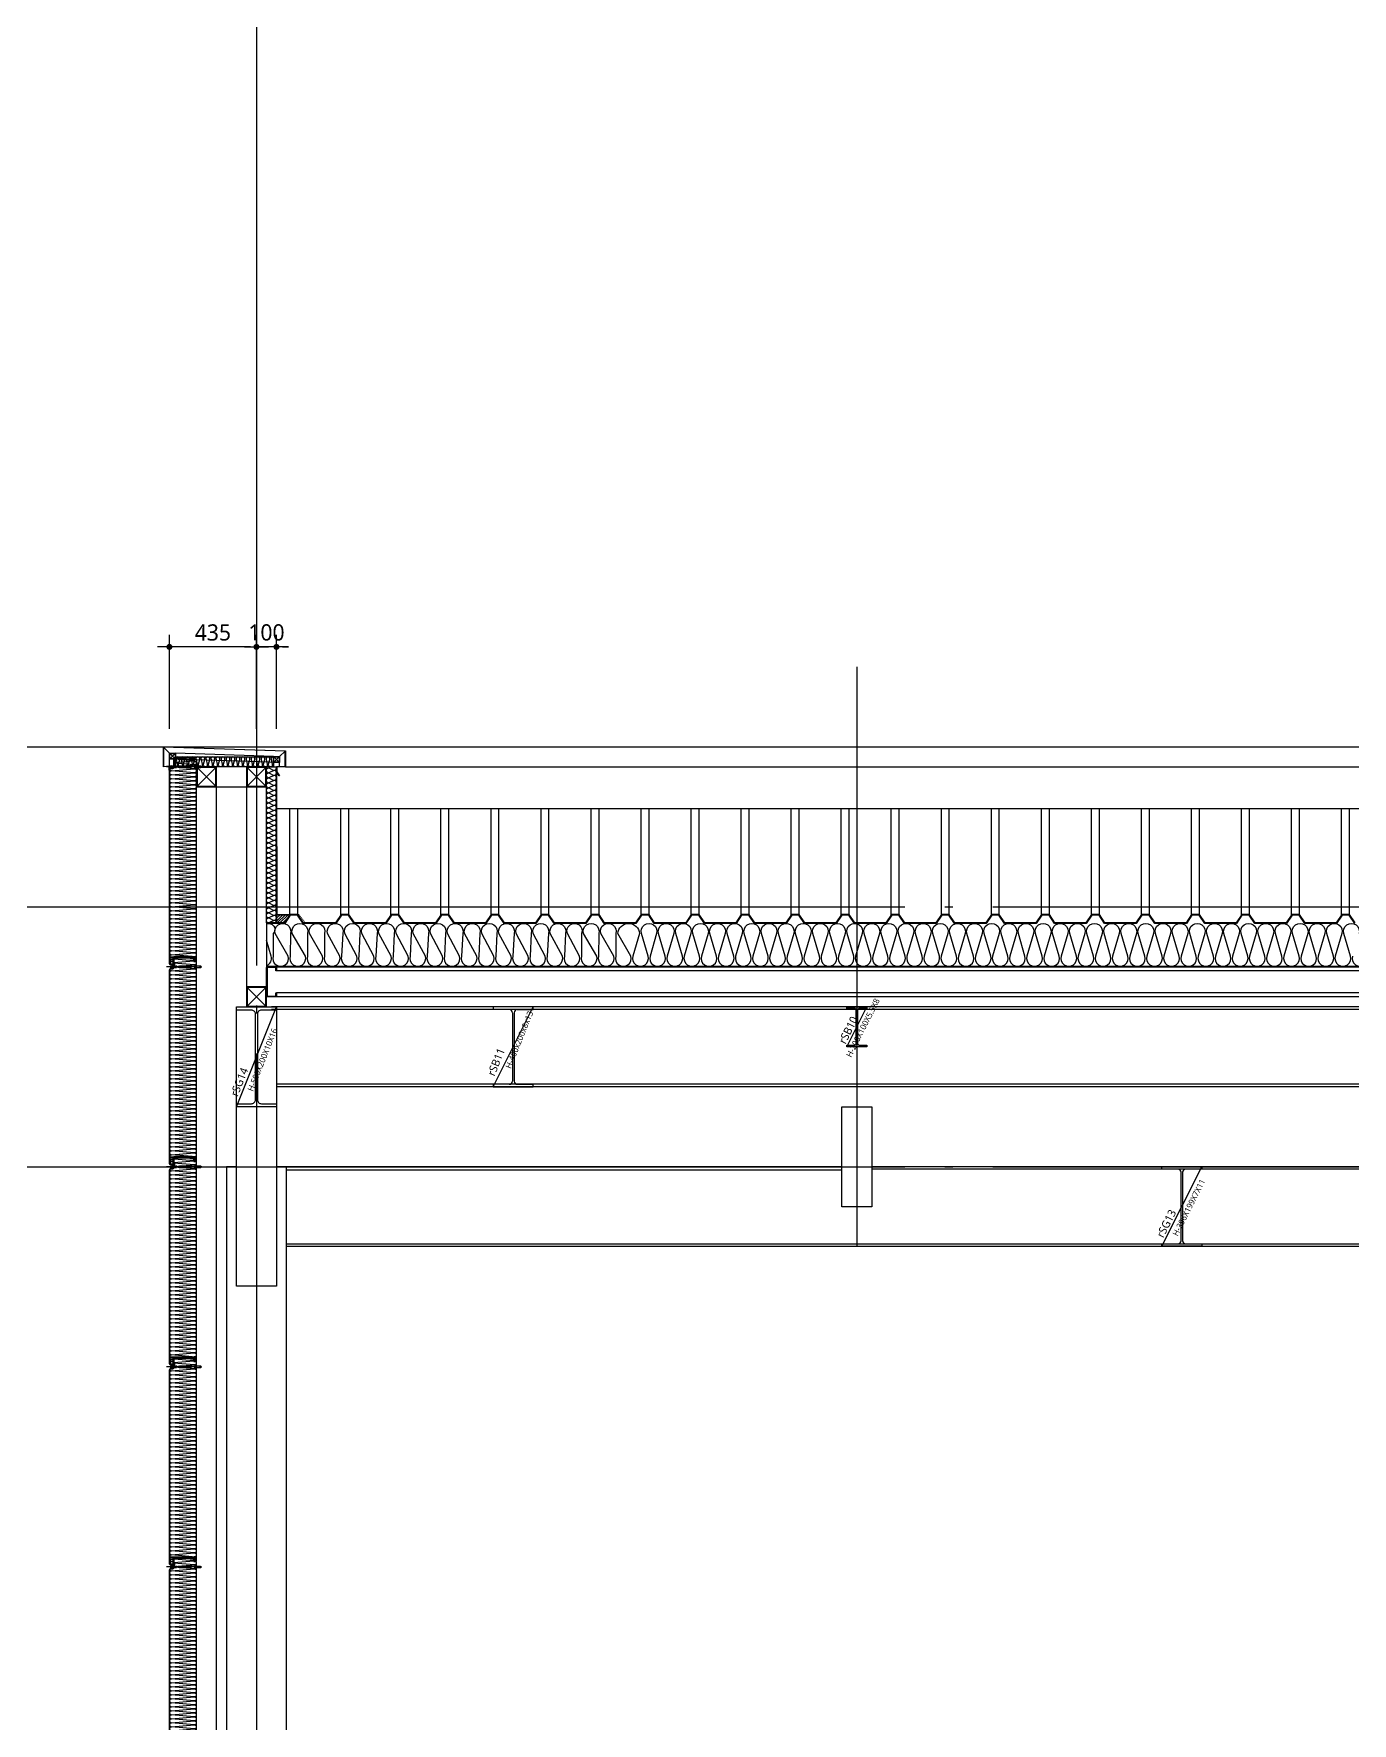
# Model space of a CAD drawing. Header units: millimetres. Extents: x 0 to 672800, y 0 to 118800.
# Drawn here: x 208338 to 214925, y 29662 to 38109 of the extents above; entities that cross this region are included whole.
import ezdxf
from ezdxf.enums import TextEntityAlignment as Align

# ---------------------------------------------------------------- set-up
doc = ezdxf.new("R2010")
doc.units = ezdxf.units.MM
doc.header["$LTSCALE"] = 200
for name, pattern in [('CEN-GAUN', [32.2, 30, -1, 0.2, -1]), ('HIDDEN', [0.375, 0.25, -0.125]), ('XR-A-SECTION$0$CEN-OC', [10, 9.25, -0.25, 0.25, -0.25])]:
    doc.linetypes.add(name, pattern=pattern)
doc.layers.get('DEFPOINTS').update_dxf_attribs({"color": 137})
for name, color, linetype in [('0-S-col', 4, 'Continuous'), ('01외벽패널', 3, 'Continuous'), ('01하지철물', 253, 'Continuous'), ('09GIRDER', 2, 'Continuous'), ('161', 161, 'Continuous'), ('7', 7, 'Continuous'), ('8', 8, 'Continuous'), ('A-CON', 2, 'Continuous'), ('A-STL4', 4, 'Continuous'), ('BOLT', 8, 'Continuous'), ('CEN', 1, 'CEN-GAUN'), ('CON', 2, 'Continuous'), ('CTR', 1, 'XR-A-SECTION$0$CEN-OC'), ('ELE-4', 4, 'Continuous'), ('ELE-6', 6, 'Continuous'), ('ELE-8', 8, 'Continuous'), ('ELE-STL', 252, 'Continuous'), ('HAT-INS', 252, 'Continuous'), ('HAT-INS1', 252, 'Continuous'), ('Insul', 252, 'Continuous'), ('LADDER-6', 6, 'Continuous'), ('PANEL', 6, 'Continuous'), ('S-253', 252, 'Continuous'), ('SEC-PANEL', 6, 'Continuous'), ('STEEL-E', 6, 'Continuous'), ('STL', 4, 'Continuous'), ('SYP_INSUL', 252, 'Continuous'), ('WALL', 2, 'Continuous')]:
    doc.layers.add(name, color=color, linetype=linetype)
doc.layers.add('check', color=61, linetype='Continuous', plot=False)
doc.layers.add('Defpoint', color=125, linetype='Continuous', plot=False)
doc.styles.add('$0$스타일1', font='malgun.ttf')
doc.styles.add('스타일1', font='malgun.ttf')
doc.dimstyles.new('CJA', dxfattribs={"dimscale": 300, "dimtxt": 2.7, "dimasz": 1, "dimexe": 2, "dimexo": 3, "dimgap": 1, "dimtad": 1, "dimdec": 0, "dimzin": 1, "dimdsep": 46, "dimlunit": 6, "dimtxsty": '$0$스타일1', "dimblk": 'CJDOT', "dimcen": 0.09, "dimdle": 1, "dimclrd": 256, "dimclre": 256, "dimclrt": 3, "dimadec": 0, "dimazin": 0, "dimtfac": 1, "dimtdec": 0, "dimtix": 1, "dimtmove": 2, "dimatfit": 3, "dimldrblk": 'CJDOT', "dimfxl": 1, "dimtolj": 1, "dimtzin": 1, "dimarcsym": 0})

# ---------------------------------------------------------------- blocks, each defined once
blk = doc.blocks.new('c-100')
at = {"layer": 'A-STL4'}
blk.add_lwpolyline([(41.3, 20), (44.5, 20), (44.5, 5.4, -0.414214), (39.1, 0), (0, 0, -0.414214), (-5.5, 5.4), (-5.5, 144.6, -0.414214), (0, 150), (39.1, 150, -0.414214), (44.5, 144.6), (44.5, 130), (41.3, 130), (41.3, 144.3, 0.414214), (38.8, 146.8), (0.3, 146.8, 0.414214), (-2.3, 144.3), (-2.3, 5.7, 0.414214), (0.3, 3.2), (38.8, 3.2, 0.414214), (41.3, 5.7)], format="xyb", close=True, dxfattribs=at)
blk = doc.blocks.new('STUD-A1')
at = {"layer": 'ELE-8'}
for p, q in [((4834.7, 150), (54635.1, 150)), ((4834.7, 0), (54635.1, 0))]:
    blk.add_line(p, q, dxfattribs=at)
at = {"layer": 'ELE-8', "color": 251}
for p, q in [((4834.7, 130), (54629.7, 130)), ((4834.7, 20), (54629.7, 20))]:
    blk.add_line(p, q, dxfattribs=at)
at = {"layer": 'A-CON', "xscale": -1}
blk.add_blockref('c-100', (54674.2, 0), dxfattribs=at)
blk = doc.blocks.new('PANEL-ES')
at = {"layer": '8'}
for p, q in [((-5, 0), (-5, 529)), ((34.6, 0), (34.6, 529)), ((250, 0), (250, 529)), ((289.6, 0), (289.6, 529)), ((500, 0), (500, 529)), ((539.6, 0), (539.6, 529)), ((750, 0), (750, 529)), ((789.6, 0), (789.6, 529)), ((1000, 0), (1000, 529)), ((1039.6, 0), (1039.6, 529)), ((1250, 0), (1250, 529)), ((1289.6, 0), (1289.6, 529)), ((1500, 0), (1500, 529)), ((1539.6, 0), (1539.6, 529)), ((1750, 0), (1750, 529)), ((1789.6, 0), (1789.6, 529)), ((2000, 0), (2000, 529)), ((2039.6, 0), (2039.6, 529)), ((2250, 0), (2250, 529)), ((2289.6, 0), (2289.6, 529)), ((2500, 0), (2500, 529)), ((2539.6, 0), (2539.6, 529)), ((2750, 0), (2750, 529)), ((2789.6, 0), (2789.6, 529)), ((3000, 0), (3000, 529)), ((3039.6, 0), (3039.6, 529)), ((3250, 0), (3250, 529)), ((3289.6, 0), (3289.6, 529)), ((3500, 0), (3500, 529)), ((3539.6, 0), (3539.6, 529)), ((3750, 0), (3750, 529)), ((3789.6, 0), (3789.6, 529)), ((4000, 0), (4000, 529)), ((4039.6, 0), (4039.6, 529)), ((4250, 0), (4250, 529)), ((4289.6, 0), (4289.6, 529)), ((4500, 0), (4500, 529)), ((4539.6, 0), (4539.6, 529)), ((4750, 0), (4750, 529)), ((4789.6, 0), (4789.6, 529)), ((5000, 0), (5000, 529)), ((5039.6, 0), (5039.6, 529)), ((5250, 0), (5250, 529)), ((5289.6, 0), (5289.6, 529))]:
    blk.add_line(p, q, dxfattribs=at)
blk = doc.blocks.new('하지철물')
at = {"layer": '01하지철물', "color": 1}
for p, q in [((46.8, 46.8), (-46.8, -46.8)), ((46.8, -46.8), (-46.8, 46.8))]:
    blk.add_line(p, q, dxfattribs=at)
at = {"layer": '01하지철물'}
for points in [[(-50, -50), (-50, 50), (50, 50), (50, -50)], [(-46.8, -46.8), (-46.8, 46.8), (46.8, 46.8), (46.8, -46.8)]]:
    blk.add_lwpolyline(points, close=True, dxfattribs=at)
blk = doc.blocks.new('STL_30x30')
at = {"layer": 'CTR'}
for p, q in [((1.6, 28.4), (28.4, 1.6)), ((28.4, 28.4), (1.6, 1.6))]:
    blk.add_line(p, q, dxfattribs=at)
at = {"layer": 'ELE-4'}
for points in [[(0, 0), (30, 0), (30, 30), (0, 30)], [(1.6, 1.6), (28.4, 1.6), (28.4, 28.4), (1.6, 28.4)]]:
    blk.add_lwpolyline(points, close=True, dxfattribs=at)
blk = doc.blocks.new('CAP-535X100')
at = {"layer": 'ELE-6'}
blk.add_lwpolyline([(-550, -100), (-60, -100), (-60, -50), (-550, -50)], close=True, dxfattribs=at)
at = {"layer": 'ELE-8'}
for p, q in [((-580, -47.9), (-608.8, -21.1)), ((-580, -98.8), (-580, -48.9)), ((-580, -78.9), (-59.5, -62.2)), ((-550, -47.9), (-60, -32.2)), ((-550, -50), (-550, -47.9)), ((-60, -50), (-60, -32.2)), ((-30, -32.2), (-1.2, -1.3)), ((-30, -96), (-30, -32.2))]:
    blk.add_line(p, q, dxfattribs=at)
at = {"layer": 'Insul'}
for points in [[(-550, -50.3, -0.608337), (-538.2, -63.6), (-544.4, -86.5, 0.524856), (-535, -100, 0.524856), (-525.7, -86.5), (-531.9, -63.6, -1.449198), (-513.2, -63.6), (-519.4, -86.5, 0.524856), (-510, -100, 0.524856), (-500.7, -86.5), (-506.9, -63.6, -1.449198), (-488.2, -63.6), (-494.4, -86.5, 0.524856), (-485, -100, 0.00003), (-485, -100)], [(-485, -100, 0.524856), (-475.7, -86.5), (-481.9, -63.6, -1.449198), (-463.2, -63.6), (-469.4, -86.5, 0.524856), (-460, -100, 0.524856), (-450.7, -86.5), (-456.9, -63.6, -1.449198), (-438.2, -63.6), (-444.4, -86.5, 0.524856), (-435, -100, 0.524856), (-425.7, -86.5), (-431.9, -63.6, -1.449198), (-413.2, -63.6), (-419.4, -86.5, 0.524856), (-410, -100, 0.524856), (-400.7, -86.5), (-406.9, -63.6, -1.449198), (-388.2, -63.6), (-394.4, -86.5, 0.524856), (-385, -100, 0.524856), (-375.7, -86.5), (-381.9, -63.6, -1.449198), (-363.2, -63.6), (-369.4, -86.5, 0.524856), (-360, -100, 0.524856), (-350.7, -86.5), (-356.9, -63.6, -1.449198), (-338.2, -63.6), (-344.4, -86.5, 0.524856), (-335, -100, 0.524856), (-325.7, -86.5), (-331.9, -63.6, -1.449198), (-313.2, -63.6), (-319.4, -86.5, 0.524856), (-310, -100, 0.524856), (-300.7, -86.5), (-306.9, -63.6, -1.449198), (-288.2, -63.6), (-294.4, -86.5, 0.524856), (-285, -100, 0.524856), (-275.7, -86.5), (-281.9, -63.6, -1.449198), (-263.2, -63.6), (-269.4, -86.5, 0.524856), (-260, -100, 0.524856), (-250.7, -86.5), (-256.9, -63.6, -1.449198), (-238.2, -63.6), (-244.4, -86.5, 0.524856), (-235, -100, 0.524856), (-225.7, -86.5), (-231.9, -63.6, -1.449198), (-213.2, -63.6), (-219.4, -86.5, 0.524856), (-210, -100, 0.524856), (-200.7, -86.5), (-206.9, -63.6, -1.449198), (-188.2, -63.6), (-194.4, -86.5, 0.524856), (-185, -100, 0.524856), (-175.7, -86.5), (-181.9, -63.6, -1.449198), (-163.2, -63.6), (-169.4, -86.5, 0.524856), (-160, -100, 0.524856), (-150.7, -86.5), (-156.9, -63.6, -1.449198), (-138.2, -63.6), (-144.4, -86.5, 0.524856), (-135, -100, 0.524856), (-125.7, -86.5), (-131.9, -63.6, -1.449198), (-113.2, -63.6), (-119.4, -86.5, 0.524856), (-110, -100, 0.524856), (-100.7, -86.5), (-106.9, -63.6, -1.449198), (-88.2, -63.6), (-94.4, -86.5, 0.524856), (-85, -100, 0.524856), (-75.7, -86.5), (-81.9, -63.6, -1.449198), (-63.2, -63.6), (-69.4, -86.5, 0.524856), (-60, -100, 0.00003), (-60, -100, 0.00003)]]:
    blk.add_lwpolyline(points, format="xyb", dxfattribs=at)
at = {"layer": 'STL'}
blk.add_lwpolyline([(-579.1, -145.6), (-565, -125), (-565, -98.8), (-608.8, -98.8), (-608.8, -21.1), (-1.2, -1.3), (-1.2, -98.8), (-30, -96), (-30, -117.2), (-28.8, -117.2), (-28.8, -97.2), (0, -100), (0, 0), (-610, -20), (-610, -100), (-566.2, -100), (-566.2, -124.6), (-580.1, -144.9), (-579.1, -145.6)], dxfattribs=at)
at = {"layer": 'S-253'}
for p in [(-580, -77.9), (-60, -62.2)]:
    blk.add_blockref('STL_30x30', p, dxfattribs=at)
blk = doc.blocks.new('SCW-1')
at = {"layer": 'BOLT', "color": 8, "linetype": 'HIDDEN', "ltscale": 0.5}
for p, q in [((150, 3), (150, 9)), ((154.1, 12), (151.1, 9)), ((151.1, 9), (151.1, 3)), ((151.1, 3), (154.1, 0)), ((153.1, 5.4), (153.1, 6.6)), ((153.1, 6.6), (154.5, 6.6)), ((154.5, 5.4), (153.1, 5.4)), ((154.5, 12), (154.1, 12)), ((154.1, 0), (154.5, 0)), ((154.5, 6.6), (154.5, 12)), ((154.5, 0), (154.5, 5.4))]:
    blk.add_line(p, q, dxfattribs=at)
for points in [[(0, 6), (9, 7), (11, 9), (12, 7), (10, 3)], [(10, 3), (5, 3), (0, 6), (5, 9), (11, 9)], [(150, 3), (10, 3)], [(11, 9), (150, 9)]]:
    blk.add_lwpolyline(points, dxfattribs=at)
for centre, start, end in [((150.6, 9.2), 199.47122, 340.52878), ((150.6, 2.8), 19.47122, 160.52878)]:
    blk.add_arc(centre, 0.6, start, end, dxfattribs=at)
blk = doc.blocks.new('PANEL-135')
at = {"layer": '161'}
for p, q in [((150, 0), (0, 0)), ((150, -1000), (0, -1000))]:
    blk.add_line(p, q, dxfattribs=at)
at = {"layer": 'BOLT', "color": 8, "linetype": 'HIDDEN', "ltscale": 0.5}
for p, q in [((37.8, 20.4), (41.2, 17)), ((37.8, 19.3), (40.8, 16.3)), ((37.8, 8.7), (40.8, 11.7)), ((37.8, 7.6), (41.2, 11)), ((37.8, 6.4), (41.2, 3)), ((37.8, 5.3), (40.8, 2.3)), ((41.2, 17), (41.2, 11)), ((41.2, 3), (41.2, -3)), ((37.8, -5.3), (40.8, -2.3)), ((37.8, -6.1), (37.8, -6.1)), ((38.6, -5.6), (41.2, -3))]:
    blk.add_line(p, q, dxfattribs=at)
at = {"layer": 'HAT-INS1'}
for points in [[(37.8, 21.4), (137, 30)], [(137, 30.5), (39.6, 38.9)]]:
    blk.add_lwpolyline(points, dxfattribs=at)
for points in [[(147.4, 26.4, -0.625476), (139.5, 10.2), (37.8, 19.1)], [(37.8, 1.4), (139.5, 10.2, -1), (139.5, -9.8), (37.8, -0.9)], [(25.8, -19.8), (139.5, -9.8, -1), (139.5, -29.8), (25.8, -19.8), (25.8, -19.8, 1), (25.8, -39.8, 1)], [(25.8, -39.8), (139.5, -29.8, -1), (139.5, -49.8), (25.8, -39.8), (25.8, -39.8, 1), (25.8, -59.8, 1)], [(25.8, -59.8), (139.5, -49.8, -1), (139.5, -69.8), (25.8, -59.8), (25.8, -59.8, 1), (25.8, -79.8, 1)], [(25.8, -79.8), (139.5, -69.8, -1), (139.5, -89.8), (25.8, -79.8), (25.8, -79.8, 1), (25.8, -99.8, 1)], [(16.1, -12.4, 0.338737), (25.8, -19.8)], [(25.8, -99.8), (139.5, -89.8, -1), (139.5, -109.8), (25.8, -99.8), (25.8, -99.8, 1), (25.8, -119.8, 1)], [(25.8, -119.8), (139.5, -109.8, -1), (139.5, -129.8), (25.8, -119.8), (25.8, -119.8, 1), (25.8, -139.8, 1)], [(25.8, -139.8), (139.5, -129.8, -1), (139.5, -149.8), (25.8, -139.8), (25.8, -139.8, 1), (25.8, -159.8, 1)], [(25.8, -159.8), (139.5, -149.8, -1), (139.5, -169.8), (25.8, -159.8), (25.8, -159.8, 1), (25.8, -179.8, 1)], [(25.8, -179.8), (139.5, -169.8, -1), (139.5, -189.8), (25.8, -179.8), (25.8, -179.8, 1), (25.8, -199.8, 1)], [(25.8, -199.8), (139.5, -189.8, -1), (139.5, -209.8), (25.8, -199.8), (25.8, -199.8, 1), (25.8, -219.8, 1)], [(25.8, -219.8), (139.5, -209.8, -1), (139.5, -229.8), (25.8, -219.8), (25.8, -219.8, 1), (25.8, -239.8, 1)], [(25.8, -239.8), (139.5, -229.8, -1), (139.5, -249.8), (25.8, -239.8), (25.8, -239.8, 1), (25.8, -259.8, 1)], [(25.8, -259.8), (139.5, -249.8, -1), (139.5, -269.8), (25.8, -259.8), (25.8, -259.8, 1), (25.8, -279.8, 1)], [(25.8, -279.8), (139.5, -269.8, -1), (139.5, -289.8), (25.8, -279.8), (25.8, -279.8, 1), (25.8, -299.8, 1)], [(25.8, -299.8), (139.5, -289.8, -1), (139.5, -309.8), (25.8, -299.8), (25.8, -299.8, 1), (25.8, -319.8, 1)], [(25.8, -319.8), (139.5, -309.8, -1), (139.5, -329.8), (25.8, -319.8), (25.8, -319.8, 1), (25.8, -339.8, 1)], [(25.8, -339.8), (139.5, -329.8, -1), (139.5, -349.8), (25.8, -339.8), (25.8, -339.8, 1), (25.8, -359.8, 1)], [(25.8, -359.8), (139.5, -349.8, -1), (139.5, -369.8), (25.8, -359.8), (25.8, -359.8, 1), (25.8, -379.8, 1)], [(25.8, -379.8), (139.5, -369.8, -1), (139.5, -389.8), (25.8, -379.8), (25.8, -379.8, 1), (25.8, -399.8, 1)], [(25.8, -399.8), (139.5, -389.8, -1), (139.5, -409.8), (25.8, -399.8), (25.8, -399.8, 1), (25.8, -419.8, 1)], [(25.8, -419.8), (139.5, -409.8, -1), (139.5, -429.8), (25.8, -419.8), (25.8, -419.8, 1), (25.8, -439.8, 1)], [(25.8, -439.8), (139.5, -429.8, -1), (139.5, -449.8), (25.8, -439.8), (25.8, -439.8, 1), (25.8, -459.8, 1)], [(25.8, -459.8), (139.5, -449.8, -1), (139.5, -469.8), (25.8, -459.8), (25.8, -459.8, 1), (25.8, -479.8, 1)], [(25.8, -479.8), (139.5, -469.8, -1), (139.5, -489.8), (25.8, -479.8), (25.8, -479.8, 1), (25.8, -499.8, 1)], [(25.8, -499.8), (139.5, -489.8, -1), (139.5, -509.8), (25.8, -499.8), (25.8, -499.8, 1), (25.8, -519.8, 1)], [(25.8, -519.8), (139.5, -509.8, -1), (139.5, -529.8), (25.8, -519.8), (25.8, -519.8, 1), (25.8, -539.8, 1)], [(25.8, -539.8), (139.5, -529.8, -1), (139.5, -549.8), (25.8, -539.8), (25.8, -539.8, 1), (25.8, -559.8, 1)], [(25.8, -559.8), (139.5, -549.8, -1), (139.5, -569.8), (25.8, -559.8), (25.8, -559.8, 1), (25.8, -579.8, 1)], [(25.8, -579.8), (139.5, -569.8, -1), (139.5, -589.8), (25.8, -579.8), (25.8, -579.8, 1), (25.8, -599.8, 1)], [(25.8, -599.8), (139.5, -589.8, -1), (139.5, -609.8), (25.8, -599.8), (25.8, -599.8, 1), (25.8, -619.8, 1)], [(25.8, -619.8), (139.5, -609.8, -1), (139.5, -629.8), (25.8, -619.8), (25.8, -619.8, 1), (25.8, -639.8, 1)], [(25.8, -639.8), (139.5, -629.8, -1), (139.5, -649.8), (25.8, -639.8), (25.8, -639.8, 1), (25.8, -659.8, 1)], [(25.8, -659.8), (139.5, -649.8, -1), (139.5, -669.8), (25.8, -659.8), (25.8, -659.8, 1), (25.8, -679.8, 1)], [(25.8, -679.8), (139.5, -669.8, -1), (139.5, -689.8), (25.8, -679.8), (25.8, -679.8, 1), (25.8, -699.8, 1)], [(25.8, -699.8), (139.5, -689.8, -1), (139.5, -709.8), (25.8, -699.8), (25.8, -699.8, 1), (25.8, -719.8, 1)], [(25.8, -719.8), (139.5, -709.8, -1), (139.5, -729.8), (25.8, -719.8), (25.8, -719.8, 1), (25.8, -739.8, 1)], [(25.8, -739.8), (139.5, -729.8, -1), (139.5, -749.8), (25.8, -739.8), (25.8, -739.8, 1), (25.8, -759.8, 1)], [(25.8, -759.8), (139.5, -749.8, -1), (139.5, -769.8), (25.8, -759.8), (25.8, -759.8, 1), (25.8, -779.8, 1)], [(25.8, -779.8), (139.5, -769.8, -1), (139.5, -789.8), (25.8, -779.8), (25.8, -779.8, 1), (25.8, -799.8, 1)], [(25.8, -799.8), (139.5, -789.8, -1), (139.5, -809.8), (25.8, -799.8), (25.8, -799.8, 1), (25.8, -819.8, 1)], [(25.8, -819.8), (139.5, -809.8, -1), (139.5, -829.8), (25.8, -819.8), (25.8, -819.8, 1), (25.8, -839.8, 1)], [(25.8, -839.8), (139.5, -829.8, -1), (139.5, -849.8), (25.8, -839.8), (25.8, -839.8, 1), (25.8, -859.8, 1)], [(25.8, -859.8), (139.5, -849.8, -1), (139.5, -869.8), (25.8, -859.8), (25.8, -859.8, 1), (25.8, -879.8, 1)], [(25.8, -879.8), (139.5, -869.8, -1), (139.5, -889.8), (25.8, -879.8), (25.8, -879.8, 1), (25.8, -899.8, 1)], [(25.8, -899.8), (139.5, -889.8, -1), (139.5, -909.8), (25.8, -899.8), (25.8, -899.8, 1), (25.8, -919.8, 1)], [(25.8, -919.8), (139.5, -909.8, -1), (139.5, -929.8), (25.8, -919.8), (25.8, -919.8, 1), (25.8, -939.8, 1)], [(129.1, -948.8), (25.8, -939.8), (25.8, -939.8, 0.541794), (16.7, -953.8, 0.541794)], [(25.8, -939.8), (139.5, -929.8, -1), (139.5, -949.8), (138.9, -949.7)]]:
    blk.add_lwpolyline(points, format="xyb", dxfattribs=at)
at = {"layer": 'Insul', "color": 251}
for p, q in [((18.3, -964.5), (18.3, -973.7)), ((32.3, -964.5), (18.3, -964.5)), ((32.3, -973.7), (18.3, -973.7)), ((18.3, -974.7), (18.3, -983)), ((32.3, -974.7), (18.3, -974.7)), ((29, -986.4), (21.7, -986.4)), ((32.3, -964.5), (32.3, -973.7)), ((32.3, -974.7), (32.3, -983))]:
    blk.add_line(p, q, dxfattribs=at)
for points in [[(135.1, 38.5), (136, 38.5, 0.414214), (136.3, 38.8), (136.3, 39), (136.3, 39.5, 0.414214), (133.3, 42.5), (128.3, 43.2), (120.8, 43.2, -0.414214), (120.3, 43.7), (120.3, 44, -0.414214), (120.8, 44.5), (133.9, 44.5), (135.5, 44.1, 0.487928), (135.9, 44.4), (135.9, 44.5, 0.414214), (133.9, 46.5), (82.3, 46.5), (40.6, 46.5, 0.414214), (38.6, 44.5), (38.6, 44.4, 0.487928), (39, 44.1), (40.6, 44.5), (53.7, 44.5, -0.414214), (54.2, 44), (54.2, 43.7, -0.414214), (53.7, 43.2), (46.1, 43.2), (41.1, 42.5, 0.414214), (38.1, 39.5), (38.1, 39), (38.1, 38.8, 0.414214), (38.4, 38.5), (39.3, 38.5, 0.414214), (39.6, 38.8), (39.6, 39, -0.414214), (41.1, 40.5), (46.1, 41.2), (54.7, 41.2, 0.414214), (56.2, 42.7), (56.2, 44, -0.414214), (56.7, 44.5), (82.3, 44.5), (117.8, 44.5, -0.414214), (118.3, 44), (118.3, 42.7, 0.414214), (119.8, 41.2), (128.3, 41.2), (133.3, 40.5, -0.414214), (134.8, 39), (134.8, 38.8, 0.414214)], [(135.1, 38.5), (136, 38.5, 0.414214), (136.3, 38.8), (136.3, 39), (136.3, 39.5, 0.414214), (133.3, 42.5), (128.3, 43.2), (120.8, 43.2, -0.414214), (120.3, 43.7), (120.3, 44, -0.414214), (120.8, 44.5), (133.9, 44.5), (135.5, 44.1, 0.487928), (135.9, 44.4), (135.9, 44.5, 0.414214), (133.9, 46.5), (82.3, 46.5), (40.6, 46.5, 0.414214), (38.6, 44.5), (38.6, 44.4, 0.487928), (39, 44.1), (40.6, 44.5), (53.7, 44.5, -0.414214), (54.2, 44), (54.2, 43.7, -0.414214), (53.7, 43.2), (46.1, 43.2), (41.1, 42.5, 0.414214), (38.1, 39.5), (38.1, 39), (38.1, 38.8, 0.414214), (38.4, 38.5), (39.3, 38.5, 0.414214), (39.6, 38.8), (39.6, 39, -0.414214), (41.1, 40.5), (46.1, 41.2), (54.7, 41.2, 0.414214), (56.2, 42.7), (56.2, 44, -0.414214), (56.7, 44.5), (82.3, 44.5), (117.8, 44.5, -0.414214), (118.3, 44), (118.3, 42.7, 0.414214), (119.8, 41.2), (128.3, 41.2), (133.3, 40.5, -0.414214), (134.8, 39), (134.8, 38.8, 0.414214)], [(148.7, -968.9, -0.414214), (146.2, -971.4), (142.9, -971.4, -0.414214), (140.4, -968.9), (140.4, -953.8, 0.414214), (139.4, -952.8), (136.9, -952.8), (136.9, -951.8), (39, -951.8), (39, -952.8), (35.1, -952.8, 0.414214), (34.1, -953.8), (34.1, -983, -0.414191), (29.1, -988), (21.7, -988, -0.414236), (16.7, -983), (16.7, -949.8), (37, -949.8), (37, -948.8), (138.9, -948.8), (138.9, -949.8), (148.7, -949.8)], [(148.7, -968.9, -0.414214), (146.2, -971.4), (142.9, -971.4, -0.414214), (140.4, -968.9), (140.4, -953.8, 0.414214), (139.4, -952.8), (136.9, -952.8), (136.9, -951.8), (39, -951.8), (39, -952.8), (35.1, -952.8, 0.414214), (34.1, -953.8), (34.1, -983, -0.414191), (29.1, -988), (21.7, -988, -0.414236), (16.7, -983), (16.7, -949.8), (37, -949.8), (37, -948.8), (138.9, -948.8), (138.9, -949.8), (148.7, -949.8)], [(142, -951.4), (147, -951.4), (147, -968.9, -0.414214), (146.2, -969.7), (142.9, -969.7, -0.414214), (142, -968.9)]]:
    blk.add_lwpolyline(points, format="xyb", close=True, dxfattribs=at)
blk.add_lwpolyline([(32.3, -952.5), (32.3, -963.5), (18.3, -963.5), (18.3, -952.5)], close=True, dxfattribs=at)
for centre, start, end in [((21.7, -983), 180, 270.00431), ((29, -983), 270.00431, 0)]:
    blk.add_arc(centre, 3.35, start, end, dxfattribs=at)
at = {"layer": 'PANEL', "ltscale": 3}
for points in [[(44, 43.3), (44, 44.1), (39, 44.1, 0.414214), (37, 42.1), (37, -3.7, -0.39552), (32.8, -8.2), (19.7, -9.1, 0.39896), (15, -14.1), (15, -444.5), (15, -983.8, 0.414242), (20, -988.8), (31.5, -988.8, 0.414191), (35, -985.3), (35, -953.3), (42, -953.3), (42, -952.5), (34.2, -952.5), (34.2, -985.3, -0.414191), (31.5, -988), (20, -988, -0.414242), (15.8, -983.8), (15.8, -444.5), (15.8, -14.1, -0.399273), (19.8, -9.9), (32.8, -9, 0.39552), (37.8, -3.7), (37.8, 42.1, -0.414214), (39, 43.3), (44, 43.3)], [(130.5, 44.1), (130.5, 44.1), (130.5, 43.6), (135.5, 43.6, -0.414214), (137, 42.1), (137, 28.4, 0.414214), (139, 26.4), (148, 26.4, -0.414214), (149.5, 24.9), (149.5, -391.9), (149.5, -969.9, -0.414214), (148, -971.4), (141, -971.4, -0.414214), (139.5, -969.9), (139.5, -952.8), (137, -952.8), (137, -953.3), (139, -953.3), (139, -969.9, 0.414214), (141, -971.9), (148, -971.9, 0.414214), (150, -969.9), (150, -391.9), (150, 24.9, 0.414214), (148, 26.9), (139, 26.9, -0.414214), (137.5, 28.4), (137.5, 42.1, 0.414214), (135.5, 44.1), (130.5, 44.1)]]:
    blk.add_lwpolyline(points, format="xyb", dxfattribs=at)
at = {"layer": 'SYP_INSUL'}
for points in [[(37.8, 41.4), (38.9, 41.5)], [(38.1, 39), (37.8, 39.1)], [(56.2, 43.2), (70.1, 44.5)]]:
    blk.add_lwpolyline(points, dxfattribs=at)
at = {"layer": 'WALL', "color": 3}
blk.add_line((44, 43.3), (44, 43.3), dxfattribs=at)
at = {"xscale": -1}
blk.add_blockref('SCW-1', (176.2, -6), dxfattribs=at)
blk = doc.blocks.new('sefa ws')
at = {"layer": 'Insul'}
for points in [[(21562.6, 45161.8, -0.820924), (21596.6, 45113.6), (21595.8, 45001.1, 1.337394), (21671.8, 45001.1), (21606.2, 45113.6, -1.337394), (21682.2, 45113.6), (21681.4, 45001.1, 1.337394), (21757.4, 45001.1), (21691.8, 45113.6, -1.337394), (21767.8, 45113.6), (21767, 45001.1, 1.337394), (21843, 45001.1), (21777.4, 45113.6, -1.337394), (21853.4, 45113.6), (21852.6, 45001.1, 1.337394), (21928.6, 45001.1), (21868, 45113.6, -1.337394), (21944, 45113.6), (21938.2, 45001.1, 1.337394), (22014.2, 45001.1), (21953.6, 45113.6, -1.337394), (22029.6, 45113.6), (22023.8, 45001.1, 1.337394), (22099.8, 45001.1), (22039.2, 45113.6, -1.337394), (22115.2, 45113.6), (22109.4, 45001.1, 1.337394), (22185.4, 45001.1), (22124.8, 45113.6, -1.337394), (22200.8, 45113.6), (22195, 45001.1, 1.337394), (22271, 45001.1), (22210.4, 45113.6, -1.337394), (22286.4, 45113.6), (22280.6, 45001.1, 1.337394), (22356.6, 45001.1), (22296, 45113.6, -1.337394), (22372, 45113.6), (22366.2, 45001.1, 1.337394), (22442.2, 45001.1), (22381.6, 45113.6, -1.337394), (22457.6, 45113.6), (22451.8, 45001.1, 1.337394), (22527.8, 45001.1), (22467.2, 45113.6, -1.337394), (22543.2, 45113.6), (22537.4, 45001.1, 1.337394), (22613.4, 45001.1), (22552.8, 45113.6, -1.337394), (22628.8, 45113.6), (22623, 45001.1, 1.337394), (22699, 45001.1), (22638.4, 45113.6, -1.337394), (22714.4, 45113.6), (22708.6, 45001.1, 1.337394), (22784.6, 45001.1), (22724, 45113.6, -1.337394), (22800, 45113.6), (22794.2, 45001.1, 1.337394), (22870.2, 45001.1), (22809.6, 45113.6, -1.337394), (22885.6, 45113.6), (22879.8, 45001.1, 1.337394), (22955.8, 45001.1), (22895.2, 45113.6, -1.337394), (22971.2, 45113.6), (22965.4, 45001.1, 1.337394), (23041.4, 45001.1), (22980.8, 45113.6, -1.337394), (23056.8, 45113.6), (23051, 45001.1, 1.337394), (23127, 45001.1), (23066.4, 45113.6, -1.431646), (23137.4, 45113.6), (23136.6, 45001.1, 1.337394), (23212.6, 45001.1), (23147, 45113.6, -1.337394), (23223, 45113.6), (23222.2, 45001.1, 1.337394), (23298.2, 45001.1), (23232.6, 45113.6, -1.337394), (23308.6, 45113.6), (23307.8, 45001.1, 1.337394), (23383.8, 45001.1), (23318.2, 45113.6, -0.937213), (23426.6, 45113.6), (23393.4, 45001.1, 1.337394), (23469.4, 45001.1), (23436.2, 45113.6, -1.337394), (23512.2, 45113.6), (23479, 45001.1, 1.337394), (23555, 45001.1), (23521.8, 45113.6, -1.337394), (23597.8, 45113.6), (23564.6, 45001.1, 1.337394), (23640.6, 45001.1), (23607.4, 45113.6, -1.337394), (23683.4, 45113.6), (23650.2, 45001.1, 1.337394), (23726.2, 45001.1), (23693, 45113.6, -1.337394), (23769, 45113.6), (23735.8, 45001.1, 1.337394), (23811.8, 45001.1), (23778.6, 45113.6, -1.337394), (23854.6, 45113.6), (23821.4, 45001.1, 1.337394), (23897.4, 45001.1), (23864.2, 45113.6, -1.337394), (23940.2, 45113.6), (23907, 45001.1, 1.337394), (23983, 45001.1), (23949.8, 45113.6, -1.337394), (24025.8, 45113.6), (23992.6, 45001.1, 1.337394), (24068.6, 45001.1), (24035.4, 45113.6, -1.337394), (24111.4, 45113.6), (24078.2, 45001.1, 1.337394), (24154.2, 45001.1), (24121, 45113.6, -1.337394), (24197, 45113.6), (24163.8, 45001.1, 1.337394), (24239.8, 45001.1), (24206.6, 45113.6, -1.337394), (24282.6, 45113.6), (24249.4, 45001.1, 1.337394), (24325.4, 45001.1), (24292.2, 45113.6, -1.337394), (24368.2, 45113.6), (24335, 45001.1, 1.337394), (24411, 45001.1), (24377.8, 45113.6, -1.337394), (24453.8, 45113.6), (24420.6, 45001.1, 1.337394), (24496.6, 45001.1), (24463.4, 45113.6, -1.337394), (24539.4, 45113.6), (24506.2, 45001.1, 1.337394), (24582.2, 45001.1), (24549, 45113.6, -1.337394), (24625, 45113.6), (24591.8, 45001.1, 1.337394), (24667.8, 45001.1), (24634.6, 45113.6, -1.337394), (24710.6, 45113.6), (24677.4, 45001.1, 1.337394), (24753.4, 45001.1), (24720.2, 45113.6, -1.337394), (24796.2, 45113.6), (24763, 45001.1, 1.337394), (24839, 45001.1), (24805.8, 45113.6, -1.337394), (24881.8, 45113.6), (24848.6, 45001.1, 1.337394), (24924.6, 45001.1), (24891.4, 45113.6, -1.337394), (24967.4, 45113.6), (24934.2, 45001.1, 1.337394), (25010.2, 45001.1), (24977, 45113.6, -1.337394), (25053, 45113.6), (25019.8, 45001.1, 1.337394), (25095.8, 45001.1), (25062.6, 45113.6, -1.337394), (25138.6, 45113.6), (25105.4, 45001.1, 1.337394), (25181.4, 45001.1), (25148.2, 45113.6, -1.337394), (25224.2, 45113.6), (25191, 45001.1, 1.337394), (25267, 45001.1), (25233.8, 45113.6, -1.337394), (25309.8, 45113.6), (25276.6, 45001.1, 1.337394), (25352.6, 45001.1), (25319.4, 45113.6, -1.337394), (25395.4, 45113.6), (25362.2, 45001.1, 1.337394), (25438.2, 45001.1), (25405, 45113.6, -1.337394), (25481, 45113.6), (25447.8, 45001.1, 1.337394), (25523.8, 45001.1), (25490.6, 45113.6, -1.337394), (25566.6, 45113.6), (25533.4, 45001.1, 1.337394), (25609.4, 45001.1), (25576.2, 45113.6, -1.337394), (25652.2, 45113.6), (25619, 45001.1, 1.337394), (25695, 45001.1), (25661.8, 45113.6, -1.337394), (25737.8, 45113.6), (25704.6, 45001.1, 1.337394), (25780.6, 45001.1), (25747.4, 45113.6, -1.337394), (25823.4, 45113.6), (25790.2, 45001.1, 1.337394), (25866.2, 45001.1), (25833, 45113.6, -1.337394), (25909, 45113.6), (25875.8, 45001.1, 1.337394), (25951.8, 45001.1), (25918.6, 45113.6, -1.337394), (25994.6, 45113.6), (25961.4, 45001.1, 1.337394), (26037.4, 45001.1), (26004.2, 45113.6, -1.337394), (26080.2, 45113.6), (26047, 45001.1, 1.337394), (26123, 45001.1), (26089.8, 45113.6, -1.337394), (26165.8, 45113.6), (26132.6, 45001.1, 1.337394), (26208.6, 45001.1), (26175.4, 45113.6, -1.337394), (26251.4, 45113.6), (26218.2, 45001.1, 1.337394), (26294.2, 45001.1), (26261, 45113.6, -1.337394), (26337, 45113.6), (26303.8, 45001.1, 1.337394), (26379.8, 45001.1), (26346.6, 45113.6, -1.337394), (26422.6, 45113.6), (26389.4, 45001.1, 1.337394), (26465.4, 45001.1), (26432.2, 45113.6, -1.337394), (26508.2, 45113.6), (26475, 45001.1, 1.337394), (26551, 45001.1), (26517.8, 45113.6, -1.337394), (26593.8, 45113.6), (26560.6, 45001.1, 1.337394), (26636.6, 45001.1), (26603.4, 45113.6, -1.337394), (26679.4, 45113.6), (26646.2, 45001.1, 1.337394), (26722.2, 45001.1), (26689, 45113.6, -1.337394), (26765, 45113.6), (26731.8, 45001.1, 1.337394), (26807.8, 45001.1), (26774.6, 45113.6, -1.337394), (26850.6, 45113.6), (26817.4, 45001.1, 1.337394), (26893.4, 45001.1), (26860.2, 45113.6, -1.337394), (26936.2, 45113.6), (26903, 45001.1, 1.337394), (26979, 45001.1), (26945.8, 45113.6, -1.337394), (27021.8, 45113.6)], [(26988.6, 45001.1, 1.337394), (27064.6, 45001.1)], [(21562.6, 44953.1, 0.389371), (21586.2, 45001.1), (21562.6, 45081.1)]]:
    blk.add_lwpolyline(points, format="xyb", dxfattribs=at)
at = {"layer": 'SEC-PANEL'}
for p, q in [((21562.3, 45167.4), (21562.3, 44947.4)), ((21562.3, 44950.4), (71212.6, 44950.4)), ((21562.3, 44947.4), (71212.6, 44947.4))]:
    blk.add_line(p, q, dxfattribs=at)
for points in [[(27002.2, 45167.4), (26974.2, 45208.4), (26935.2, 45208.4), (26907.2, 45167.4), (26752.2, 45167.4), (26724.2, 45208.4), (26685.2, 45208.4), (26657.2, 45167.4), (26502.2, 45167.4), (26474.2, 45208.4), (26435.2, 45208.4), (26407.2, 45167.4), (26252.2, 45167.4), (26224.2, 45208.4), (26185.2, 45208.4), (26157.2, 45167.4), (26002.2, 45167.4), (25974.2, 45208.4), (25935.2, 45208.4), (25907.2, 45167.4), (25752.2, 45167.4), (25724.2, 45208.4), (25685.2, 45208.4), (25657.2, 45167.4), (25502.2, 45167.4), (25474.2, 45208.4), (25435.2, 45208.4), (25407.2, 45167.4), (25252.2, 45167.4), (25224.2, 45208.4), (25185.2, 45208.4), (25157.2, 45167.4), (25002.2, 45167.4), (24974.2, 45208.4), (24935.2, 45208.4), (24907.2, 45167.4), (24752.2, 45167.4), (24724.2, 45208.4), (24685.2, 45208.4), (24657.2, 45167.4), (24502.2, 45167.4), (24474.2, 45208.4), (24435.2, 45208.4), (24407.2, 45167.4), (24252.2, 45167.4), (24224.2, 45208.4), (24185.2, 45208.4), (24157.2, 45167.4), (24002.2, 45167.4), (23974.2, 45208.4), (23935.2, 45208.4), (23907.2, 45167.4), (23752.2, 45167.4), (23724.2, 45208.4), (23685.2, 45208.4), (23657.2, 45167.4), (23502.2, 45167.4), (23474.2, 45208.4), (23435.2, 45208.4), (23407.2, 45167.4), (23252.2, 45167.4), (23224.2, 45208.4), (23185.2, 45208.4), (23157.2, 45167.4), (23002.2, 45167.4), (22974.2, 45208.4), (22935.2, 45208.4), (22907.2, 45167.4), (22752.2, 45167.4), (22724.2, 45208.4), (22685.2, 45208.4), (22657.2, 45167.4), (22502.2, 45167.4), (22474.2, 45208.4), (22435.2, 45208.4), (22407.2, 45167.4), (22252.2, 45167.4), (22224.2, 45208.4), (22185.2, 45208.4), (22157.2, 45167.4), (22002.2, 45167.4), (21974.2, 45208.4), (21935.2, 45208.4), (21907.2, 45167.4), (21747.2, 45167.4), (21719.2, 45208.4), (21680.2, 45208.4), (21652.2, 45167.4), (21562.3, 45167.4)], [(27000.6, 45164.4), (26972.6, 45205.4), (26936.8, 45205.4), (26908.8, 45164.4), (26750.6, 45164.4), (26722.6, 45205.4), (26686.8, 45205.4), (26658.8, 45164.4), (26500.6, 45164.4), (26472.6, 45205.4), (26436.8, 45205.4), (26408.8, 45164.4), (26250.6, 45164.4), (26222.6, 45205.4), (26186.8, 45205.4), (26158.8, 45164.4), (26000.6, 45164.4), (25972.6, 45205.4), (25936.8, 45205.4), (25908.8, 45164.4), (25750.6, 45164.4), (25722.6, 45205.4), (25686.8, 45205.4), (25658.8, 45164.4), (25500.6, 45164.4), (25472.6, 45205.4), (25436.8, 45205.4), (25408.8, 45164.4), (25250.6, 45164.4), (25222.6, 45205.4), (25186.8, 45205.4), (25158.8, 45164.4), (25000.6, 45164.4), (24972.6, 45205.4), (24936.8, 45205.4), (24908.8, 45164.4), (24750.6, 45164.4), (24722.6, 45205.4), (24686.8, 45205.4), (24658.8, 45164.4), (24500.6, 45164.4), (24472.6, 45205.4), (24436.8, 45205.4), (24408.8, 45164.4), (24250.6, 45164.4), (24222.6, 45205.4), (24186.8, 45205.4), (24158.8, 45164.4), (24000.6, 45164.4), (23972.6, 45205.4), (23936.8, 45205.4), (23908.8, 45164.4), (23750.6, 45164.4), (23722.6, 45205.4), (23686.8, 45205.4), (23658.8, 45164.4), (23500.6, 45164.4), (23472.6, 45205.4), (23436.8, 45205.4), (23408.8, 45164.4), (23250.6, 45164.4), (23222.6, 45205.4), (23186.8, 45205.4), (23158.8, 45164.4), (23000.6, 45164.4), (22972.6, 45205.4), (22936.8, 45205.4), (22908.8, 45164.4), (22750.6, 45164.4), (22722.6, 45205.4), (22686.8, 45205.4), (22658.8, 45164.4), (22500.6, 45164.4), (22472.6, 45205.4), (22436.8, 45205.4), (22408.8, 45164.4), (22250.6, 45164.4), (22222.6, 45205.4), (22186.8, 45205.4), (22158.8, 45164.4), (22000.6, 45164.4), (21972.6, 45205.4), (21936.8, 45205.4), (21908.8, 45164.4), (21745.6, 45164.4), (21717.6, 45205.4), (21681.8, 45205.4), (21653.8, 45164.4), (21562.3, 45164.4)]]:
    blk.add_lwpolyline(points, dxfattribs=at)
blk = doc.blocks.new('SG-rSG14')
at = {"layer": '09GIRDER', "flags": 128}
blk.add_lwpolyline([(-100, -500), (-100, -484), (-25, -484, 0.414214), (-5, -464), (-5, -36, 0.414214), (-25, -16), (-100, -16), (-100, 0), (100, 0), (100, -16), (25, -16, 0.414214), (5, -36), (5, -464, 0.414214), (25, -484), (100, -484), (100, -500)], format="xyb", close=True, dxfattribs=at)
at = {"layer": 'DEFPOINTS'}
blk.add_line((-100, -500), (100, 0), dxfattribs=at)
at = {"layer": 'DEFPOINTS', "style": '스타일1'}
for s, height, p in [('H-500X200X10X16', 30, (30.3, -264.6)), ('rSG14', 40, (-85.7, -375.4, 0))]:
    blk.add_text(s, height=height, rotation=68.19859, dxfattribs=at).set_placement(p, align=Align.MIDDLE_CENTER)
blk = doc.blocks.new('SG-rSB10')
at = {"layer": '09GIRDER'}
blk.add_lwpolyline([(-50, -200), (-50, -192), (-13.8, -192, 0.414214), (-2.8, -181), (-2.8, -19, 0.414214), (-13.8, -8), (-50, -8), (-50, 0), (50, 0), (50, -8), (13.8, -8, 0.414214), (2.8, -19), (2.8, -181, 0.414214), (13.8, -192), (50, -192), (50, -200)], format="xyb", close=True, dxfattribs=at)
at = {"layer": 'DEFPOINTS'}
blk.add_line((-50, -200), (50, 0), dxfattribs=at)
at = {"layer": 'DEFPOINTS', "style": '스타일1'}
for s, height, p in [('H-200X100X5.5X8', 30, (30.2, -104.3)), ('rSB10', 40, (-43, -115.7, 0))]:
    blk.add_text(s, height=height, rotation=63.43495, dxfattribs=at).set_placement(p, align=Align.MIDDLE_CENTER)
blk = doc.blocks.new('*U446')
at = {"layer": 'HAT-INS'}
for points in [[(0, 0, 0.414214), (0.25, 0.25), (0, 0.75, -1), (0.5, 0.75), (0.25, 0.25, 0.414214), (0.5, 0)], [(0.5, 0, 0.414214), (0.75, 0.25), (0.5, 0.75, -1), (1, 0.75), (0.75, 0.25, 0.414214), (1, 0)], [(1, 0, 0.414214), (1.25, 0.25), (1, 0.75, -1), (1.5, 0.75), (1.25, 0.25, 0.414214), (1.5, 0)], [(1.5, 0, 0.414214), (1.75, 0.25), (1.5, 0.75, -1), (2, 0.75), (1.75, 0.25, 0.414214), (2, 0)], [(2, 0, 0.414214), (2.25, 0.25), (2, 0.75, -1), (2.5, 0.75), (2.25, 0.25, 0.414214), (2.5, 0)], [(2.5, 0, 0.414214), (2.75, 0.25), (2.5, 0.75, -1), (3, 0.75), (2.75, 0.25, 0.414214), (3, 0)], [(3, 0, 0.414214), (3.25, 0.25), (3, 0.75, -1), (3.5, 0.75), (3.25, 0.25, 0.414214), (3.5, 0)], [(3.5, 0, 0.414214), (3.75, 0.25), (3.5, 0.75, -1), (4, 0.75), (3.75, 0.25, 0.414214), (4, 0)], [(4, 0, 0.414214), (4.25, 0.25), (4, 0.75, -1), (4.5, 0.75), (4.25, 0.25, 0.414214), (4.5, 0)], [(4.5, 0, 0.414214), (4.75, 0.25), (4.5, 0.75, -1), (5, 0.75), (4.75, 0.25, 0.414214), (5, 0)], [(5, 0, 0.414214), (5.25, 0.25), (5, 0.75, -1), (5.5, 0.75), (5.25, 0.25, 0.414214), (5.5, 0)], [(5.5, 0, 0.414214), (5.75, 0.25), (5.5, 0.75, -1), (6, 0.75), (5.75, 0.25, 0.414214), (6, 0)], [(6, 0, 0.414214), (6.25, 0.25), (6, 0.75, -1), (6.5, 0.75), (6.25, 0.25, 0.414214), (6.5, 0)], [(6.5, 0, 0.414214), (6.75, 0.25), (6.5, 0.75, -1), (7, 0.75), (6.75, 0.25, 0.414214), (7, 0)], [(7, 0, 0.414214), (7.25, 0.25), (7, 0.75, -1), (7.5, 0.75), (7.25, 0.25, 0.414214), (7.5, 0)], [(7.5, 0, 0.414214), (7.75, 0.25), (7.5, 0.75, -1), (8, 0.75), (7.75, 0.25, 0.414214), (8, 0)], [(8, 0, 0.414214), (8.25, 0.25), (8, 0.75, -1), (8.5, 0.75), (8.25, 0.25, 0.414214), (8.5, 0)], [(8.5, 0, 0.414214), (8.75, 0.25), (8.5, 0.75, -1), (9, 0.75), (8.75, 0.25, 0.414214), (9, 0)], [(9, 0, 0.414214), (9.25, 0.25), (9, 0.75, -1), (9.5, 0.75), (9.25, 0.25, 0.414214), (9.5, 0)], [(9.5, 0, 0.414214), (9.75, 0.25), (9.5, 0.75, -1), (10, 0.75), (9.75, 0.25, 0.414214), (10, 0)], [(10, 0, 0.414214), (10.25, 0.25), (10, 0.75, -1), (10.5, 0.75), (10.25, 0.25, 0.414214), (10.5, 0)], [(10.5, 0, 0.414214), (10.75, 0.25), (10.5, 0.75, -1), (11, 0.75), (10.75, 0.25, 0.414214), (11, 0)], [(11, 0, 0.414214), (11.25, 0.25), (11, 0.75, -1), (11.5, 0.75), (11.25, 0.25, 0.414214), (11.5, 0)], [(11.5, 0, 0.414214), (11.75, 0.25), (11.5, 0.75, -1), (12, 0.75), (11.75, 0.25, 0.414214), (12, 0)], [(12, 0, 0.414214), (12.25, 0.25), (12, 0.75, -1), (12.5, 0.75), (12.25, 0.25, 0.414214), (12.5, 0)], [(12.5, 0, 0.414214), (12.75, 0.25), (12.5, 0.75, -1), (13, 0.75), (12.75, 0.25, 0.414214), (13, 0)], [(13, 0, 0.414214), (13.25, 0.25), (13, 0.75, -1), (13.5, 0.75), (13.25, 0.25, 0.414214), (13.5, 0)], [(13.5, 0, 0.414214), (13.75, 0.25), (13.5, 0.75, -1), (14, 0.75), (13.75, 0.25, 0.414214), (14, 0)], [(14, 0, 0.414214), (14.25, 0.25), (14, 0.75, -1), (14.5, 0.75), (14.25, 0.25, 0.414214), (14.5, 0)], [(14.5, 0, 0.414214), (14.75, 0.25), (14.5, 0.75, -1), (15, 0.75), (14.75, 0.25, 0.414214), (15, 0)], [(15, 0, 0.414214), (15.25, 0.25), (15, 0.75, -1), (15.5, 0.75), (15.25, 0.25, 0.414214), (15.5, 0)]]:
    blk.add_lwpolyline(points, format="xyb", dxfattribs=at)
blk = doc.blocks.new('CJDOT')
blk.add_line((-2, 0), (2, 0))
at = {"const_width": 0.5}
blk.add_lwpolyline([(-0.25, 0, 1), (0.25, 0, 1)], format="xyb", close=True, dxfattribs=at)
blk = doc.blocks.new('*D418')
at = {"layer": 'check', "lineweight": -2, "transparency": 16777216}
for p, q in [((209015, 34633.6), (209015, 35103.3)), ((209450, 34633.6), (209450, 35103.3)), ((209420, 35043.3), (209045, 35043.3))]:
    blk.add_line(p, q, dxfattribs=at)
at = {"layer": 'DEFPOINTS', "color": 0, "transparency": 16777216}
for p in [(209015, 35043.3), (209015, 34543.6), (209450, 34543.6)]:
    blk.add_point(p, dxfattribs=at)
at = {"layer": 'check', "lineweight": -2, "transparency": 16777216, "xscale": 30, "yscale": 30, "zscale": 30, "rotation": 180}
blk.add_blockref('CJDOT', (209015, 35043.3), dxfattribs=at)
at = {"layer": 'check', "lineweight": -2, "transparency": 16777216, "xscale": 30, "yscale": 30, "zscale": 30}
blk.add_blockref('CJDOT', (209450, 35043.3), dxfattribs=at)
at = {"layer": 'check', "transparency": 16777216, "insert": (209232.5, 35115.1), "char_height": 81, "attachment_point": 5, "style": '$0$스타일1'}
blk.add_mtext('\\A1;435', dxfattribs=at)
blk = doc.blocks.new('*D419')
at = {"layer": 'check', "lineweight": -2, "transparency": 16777216}
for p, q in [((209450, 34633.6), (209450, 35103.3)), ((209550, 34633.6), (209550, 35103.3)), ((209420, 35043.3), (209390, 35043.3)), ((209550, 35043.3), (209450, 35043.3)), ((209580, 35043.3), (209610, 35043.3))]:
    blk.add_line(p, q, dxfattribs=at)
at = {"layer": 'DEFPOINTS', "color": 0, "transparency": 16777216}
for p in [(209450, 35043.3), (209450, 34543.6), (209550, 34543.6)]:
    blk.add_point(p, dxfattribs=at)
at = {"layer": 'check', "lineweight": -2, "transparency": 16777216, "xscale": 30, "yscale": 30, "zscale": 30}
blk.add_blockref('CJDOT', (209450, 35043.3), dxfattribs=at)
at = {"layer": 'check', "lineweight": -2, "transparency": 16777216, "xscale": 30, "yscale": 30, "zscale": 30, "rotation": 180}
blk.add_blockref('CJDOT', (209550, 35043.3), dxfattribs=at)
at = {"layer": 'check', "transparency": 16777216, "insert": (209500, 35115.3), "char_height": 81, "attachment_point": 5, "style": '$0$스타일1'}
blk.add_mtext('\\A1;100', dxfattribs=at)
blk = doc.blocks.new('*U463')
for p, q in [((80, 387), (0, 387)), ((96, 371), (96, 29)), ((104, 371), (104, 29)), ((120, 387), (200, 387)), ((80, 13), (0, 13)), ((120, 13), (200, 13))]:
    blk.add_line(p, q)
for points in [[(200, 387), (200, 400), (0, 400), (0, 387)], [(0, 13), (0, 0), (200, 0), (200, 13)]]:
    blk.add_lwpolyline(points)
for centre, start, end in [((80, 371), 0, 90), ((120, 371), 90, 180), ((80, 29), 270, 0), ((120, 29), 180, 270)]:
    blk.add_arc(centre, 16, start, end)

msp = doc.modelspace()

# ---------------------------------------------------------------- hatches: boundary and pattern name
at = {"layer": 'CON'}
h = msp.add_hatch(dxfattribs=at)
h.set_pattern_fill('ANSI31', color=251, scale=3)
h.set_pattern_definition([(45, (-386051.402, 99009.359), (-6.73519209, 6.73519209), [])])
h.paths.add_polyline_path([(209617.6, 33704.6), (209589.6, 33663.6), (209550, 33663.6), (209550, 33704.6)])

# ---------------------------------------------------------------- linework, layer by layer
at = {"layer": '0-S-col', "color": 8}
msp.add_lwpolyline([(209350, 32443.6), (209300, 32443.6), (209300, 26443.6), (209600, 26443.6), (209600, 32443.6), (209550, 32443.6)], dxfattribs=at)
at = {"layer": '01외벽패널', "color": 5, "const_width": 3}
msp.add_lwpolyline([(209550, 34048.6), (209555, 34043.6), (209555, 33706.6), (209661.3, 33706.6), (209694.9, 33663.6)], dxfattribs=at)
at = {"layer": '01하지철물'}
for p, q in [((209250, 26443.6), (209250, 34443.6)), ((209400, 34443.6), (209400, 33343.6)), ((209250, 34343.6), (209400, 34343.6))]:
    msp.add_line(p, q, dxfattribs=at)
at = {"layer": '7'}
msp.add_line((259015, 34233.6), (209550, 34233.6), dxfattribs=at)
at = {"layer": '8'}
for p, q in [((208985, 34543.6), (259085, 34543.6)), ((209595, 34443.6), (259023, 34443.6))]:
    msp.add_line(p, q, dxfattribs=at)
at = {"layer": 'CEN'}
for p, q in [((209450, 45890.3), (209450, 20890.3)), ((200250, 34543.6), (259980, 34543.6)), ((200250, 33743.6), (259980, 33743.6)), ((200250, 32443.6), (259980, 32443.6))]:
    msp.add_line(p, q, dxfattribs=at)
at = {"layer": 'Defpoint'}
msp.add_line((212450, 34943.6), (212450, 32043.6), dxfattribs=at)
at = {"layer": 'DEFPOINTS'}
for p, q in [((210633.3, 32843.6), (210833.3, 33243.6)), ((213974.1, 32047.6), (214173.1, 32443.6))]:
    msp.add_line(p, q, dxfattribs=at)
msp.add_lwpolyline([(213974.1, 32047.6), (213974.1, 32058.6), (214054.1, 32058.6, 0.414214), (214070.1, 32074.6), (214070.1, 32416.6, 0.414214), (214054.1, 32432.6), (213974.1, 32432.6), (213974.1, 32443.6), (214173.1, 32443.6), (214173.1, 32432.6), (214093.1, 32432.6, 0.414214), (214077.1, 32416.6), (214077.1, 32074.6, 0.414214), (214093.1, 32058.6), (214173.1, 32058.6), (214173.1, 32047.6)], format="xyb", close=True, dxfattribs=at)
at = {"layer": 'ELE-STL'}
for p, q in [((259250, 33243.6), (209525, 33243.6)), ((221300, 33230.6), (209525, 33230.6)), ((221300, 32856.6), (209550, 32856.6)), ((221300, 32843.6), (209550, 32843.6)), ((212375, 32443.6), (209600, 32443.6)), ((215375, 32443.6), (212525, 32443.6)), ((212375, 32427.6), (209600, 32427.6)), ((215375, 32432.6), (212525, 32432.6)), ((209600, 32058.6), (221300, 32058.6)), ((209600, 32047.6), (221300, 32047.6))]:
    msp.add_line(p, q, dxfattribs=at)
for points in [[(209350, 33243.6), (209550, 33243.6), (209550, 31847.6), (209350, 31847.6)], [(212375, 32743.6), (212525, 32743.6), (212525, 32243.6), (212375, 32243.6)]]:
    msp.add_lwpolyline(points, close=True, dxfattribs=at)
at = {"layer": 'Insul'}
msp.add_lwpolyline([(209617.6, 33704.6), (209589.6, 33663.6), (209550, 33663.6), (209550, 33704.6)], close=True, dxfattribs=at)
at = {"layer": 'PANEL', "ltscale": 3}
msp.add_lwpolyline([(209550, 34443.6), (209550, 33663.6), (209500, 33663.6), (209500, 34443.6)], close=True, dxfattribs=at)
at = {"layer": 'STEEL-E'}
msp.add_line((209150, 34443.6), (209015, 34443.6), dxfattribs=at)

# ---------------------------------------------------------------- block references
at = {"layer": '7', "xscale": -1, "rotation": 180}
for p in [(209200, 34393.6), (209450, 34393.6), (209450, 33293.6)]:
    msp.add_blockref('하지철물', p, dxfattribs=at)
at = {"layer": 'CON'}
for p in [(209000, 34443.6), (209000, 33443.6), (209000, 32443.6), (209000, 31443.6), (209000, 30443.6)]:
    msp.add_blockref('PANEL-135', p, dxfattribs=at)
at = {"layer": 'DEFPOINTS'}
msp.add_blockref('*U463', (210633.3, 32843.6), dxfattribs=at)
at = {"layer": 'HAT-INS', "xscale": 50.00000000000009, "yscale": 50.00000000000009, "zscale": 50.00000000000009, "rotation": 90}
msp.add_blockref('*U446', (209550, 33663.6), dxfattribs=at)
at = {"layer": 'LADDER-6'}
msp.add_blockref('PANEL-ES', (209622, 33704.6), dxfattribs=at)
at = {"layer": 'PANEL', "xscale": -1}
for name, p in [('CAP-535X100', (208985, 34543.6)), ('STUD-A1', (264179.7, 33293.6))]:
    msp.add_blockref(name, p, dxfattribs=at)
at = {"layer": 'S-253'}
for name, p in [('SG-rSB10', (212450, 33243.6)), ('SG-rSG14', (209450, 33243.6))]:
    msp.add_blockref(name, p, dxfattribs=at)
at = {"layer": 'SEC-PANEL', "color": 0}
msp.add_blockref('sefa ws', (187937.4, -11503.7), dxfattribs=at)

# ---------------------------------------------------------------- texts
at = {"layer": 'DEFPOINTS', "style": '스타일1'}
for s, height, rotation, p in [('H-400x200x8x13', 30, 68.19859, (210763.5, 33079.1)), ('rSB11', 40, 68.19859, (210647.6, 32968.2, 0)), ('H-396X199X7X11', 30, 63.31932, (214108.8, 32240.5)), ('rSG13', 40, 63.31932, (213996.2, 32160.4, 0))]:
    msp.add_text(s, height=height, rotation=rotation, dxfattribs=at).set_placement(p, align=Align.MIDDLE_CENTER)

# ---------------------------------------------------------------- dimensions: what is measured, and where the dimension line sits
at = {"layer": 'check'}
for base, p1, p2, picture, middle in [((209015, 35043.3), (209450, 34543.6), (209015, 34543.6), '*D418', (209232.5, 35115.1)), ((209450, 35043.3), (209550, 34543.6), (209450, 34543.6), '*D419', (209500, 35115.3))]:
    dim = msp.add_linear_dim(base=base, p1=p1, p2=p2, dimstyle='CJA', override={"dimscale": 30, "dimclrd": 256, "dimclre": 256, "dimclrt": 256}, dxfattribs=at)
    dim.commit()
    dim.dimension.update_dxf_attribs({"geometry": picture, "text_midpoint": middle})

doc.saveas('drawing.dxf')
